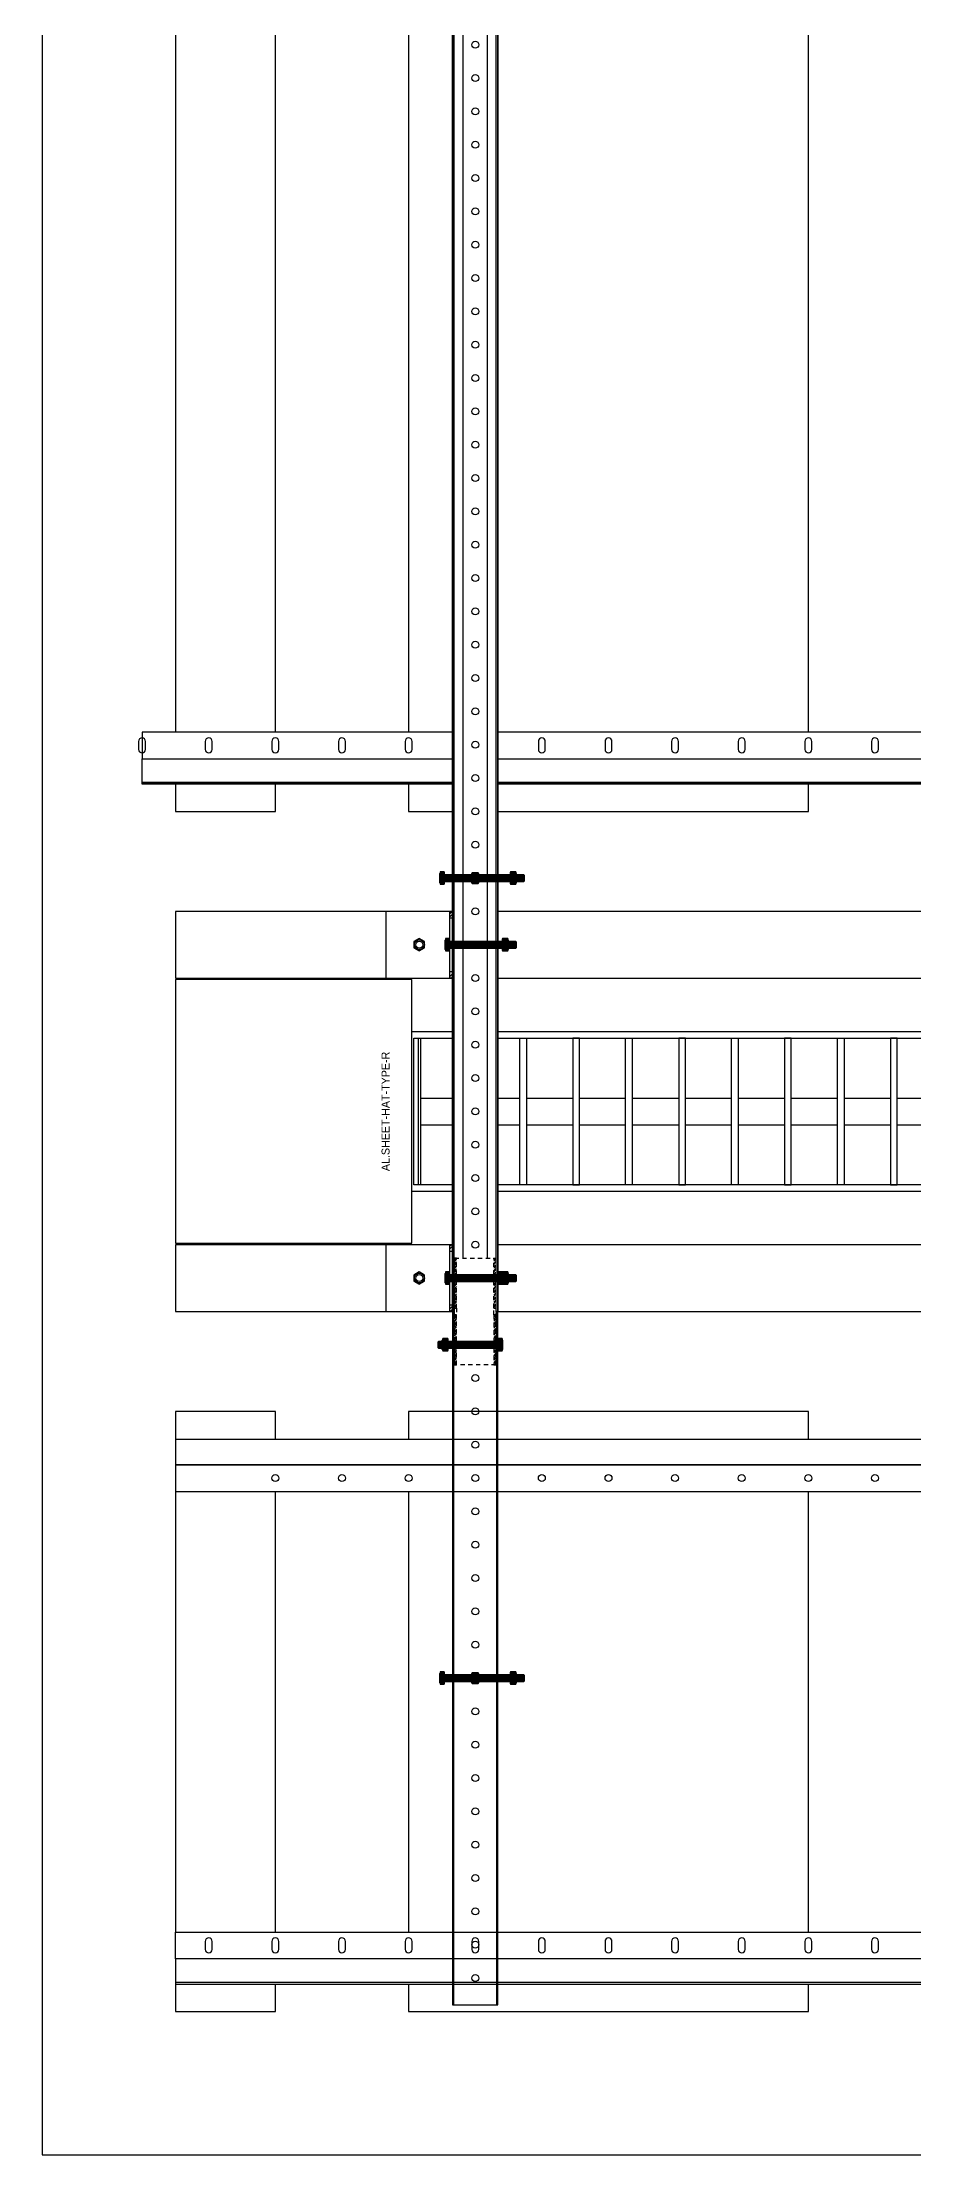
# Model space of a CAD drawing. Header units: millimetres. Extents: x -962357 to -591296, y -223672 to 59420.
# Drawn here: x -842405 to -841751, y -125669 to -124084 of the extents above; entities that cross this region are included whole.
import ezdxf
from ezdxf.enums import TextEntityAlignment as Align

# ---------------------------------------------------------------- set-up
doc = ezdxf.new("R2010")
doc.units = ezdxf.units.MM
doc.linetypes.add('TA_HL_000.90000', pattern=[5.85, 3.195, -2.655])
for name, color, linetype in [('000 - H A T C H', 8, 'Continuous'), ('000 - WIPEOUT', 250, 'Continuous'), ('001 - ASCESSORIES', 251, 'Continuous'), ('A04_TUBE SERIES', 2, 'Continuous'), ('A11_ALU.SOLID SHEET', 2, 'Continuous')]:
    doc.layers.add(name, color=color, linetype=linetype)
pattern_1 = [(135, (45431.8018, -77824.1695), (-1.325825215, -1.325825215), []), (135, (45431.8018, -77823.2856), (-1.325825215, -1.325825215), [])]
pattern_2 = [(110, (-0.5, 0), (-0.939693, -0.34202), []), (110, (-0.2012, 0.6409), (-0.939693, -0.34202), [1.25, -0.25, 0, -0.25])]

# ---------------------------------------------------------------- blocks, each defined once
blk = doc.blocks.new('*U4621')
at = {"color": 1}
blk.add_wipeout([(600, -60), (-600, -60), (-600, 60), (600, 60)], dxfattribs=at).dxf.layer = '000 - WIPEOUT'
at = {"layer": '001 - ASCESSORIES', "color": 0}
blk.add_lwpolyline([(600, -60), (-600, -60), (-600, 60), (600, 60)], close=True, dxfattribs=at)
at = {"layer": '001 - ASCESSORIES'}
for points in [[(-593.5, -55), (-598.5, -55), (-598.5, 55), (-593.5, 55)], [(595, -55), (-595, -55), (-595, 55), (595, 55)], [(-558.8, -55), (-553.8, -55), (-553.8, 55), (-558.8, 55)], [(-514, -55), (-519, -55), (-519, 55), (-514, 55)], [(-479.3, -55), (-474.3, -55), (-474.3, 55), (-479.3, 55)], [(-434.6, -55), (-439.6, -55), (-439.6, 55), (-434.6, 55)], [(-399.8, -55), (-394.8, -55), (-394.8, 55), (-399.8, 55)], [(-355.1, -55), (-360.1, -55), (-360.1, 55), (-355.1, 55)], [(-320.4, -55), (-315.4, -55), (-315.4, 55), (-320.4, 55)], [(-275.6, -55), (-280.6, -55), (-280.6, 55), (-275.6, 55)], [(-240.9, -55), (-235.9, -55), (-235.9, 55), (-240.9, 55)], [(-196.2, -55), (-201.2, -55), (-201.2, 55), (-196.2, 55)], [(-161.4, -55), (-156.4, -55), (-156.4, 55), (-161.4, 55)], [(-116.7, -55), (-121.7, -55), (-121.7, 55), (-116.7, 55)], [(-82, -55), (-77, -55), (-77, 55), (-82, 55)], [(-37.2, -55), (-42.2, -55), (-42.2, 55), (-37.2, 55)], [(-2.5, -55), (2.5, -55), (2.5, 55), (-2.5, 55)], [(42.2, -55), (37.2, -55), (37.2, 55), (42.2, 55)], [(77, -55), (82, -55), (82, 55), (77, 55)], [(121.7, -55), (116.7, -55), (116.7, 55), (121.7, 55)], [(156.4, -55), (161.4, -55), (161.4, 55), (156.4, 55)], [(201.2, -55), (196.2, -55), (196.2, 55), (201.2, 55)], [(235.9, -55), (240.9, -55), (240.9, 55), (235.9, 55)], [(280.6, -55), (275.6, -55), (275.6, 55), (280.6, 55)], [(315.4, -55), (320.4, -55), (320.4, 55), (315.4, 55)], [(360.1, -55), (355.1, -55), (355.1, 55), (360.1, 55)], [(394.8, -55), (399.8, -55), (399.8, 55), (394.8, 55)], [(439.6, -55), (434.6, -55), (434.6, 55), (439.6, 55)], [(474.3, -55), (479.3, -55), (479.3, 55), (474.3, 55)], [(519, -55), (514, -55), (514, 55), (519, 55)], [(553.8, -55), (558.8, -55), (558.8, 55), (553.8, 55)], [(598.5, -55), (593.5, -55), (593.5, 55), (598.5, 55)]]:
    blk.add_lwpolyline(points, close=True, dxfattribs=at)
for points in [[(-593.5, 10), (-558.8, 10)], [(-553.8, 10), (-519, 10)], [(-514, 10), (-479.3, 10)], [(-474.3, 10), (-439.6, 10)], [(-434.6, 10), (-399.8, 10)], [(-394.8, 10), (-360.1, 10)], [(-355.1, 10), (-320.4, 10)], [(-315.4, 10), (-280.6, 10)], [(-275.6, 10), (-240.9, 10)], [(-235.9, 10), (-201.2, 10)], [(-196.2, 10), (-161.4, 10)], [(-156.4, 10), (-121.7, 10)], [(-116.7, 10), (-82, 10)], [(-77, 10), (-42.2, 10)], [(-37.2, 10), (-2.5, 10)], [(2.5, 10), (37.2, 10)], [(42.2, 10), (77, 10)], [(82, 10), (116.7, 10)], [(121.7, 10), (156.4, 10)], [(161.4, 10), (196.2, 10)], [(201.2, 10), (235.9, 10)], [(240.9, 10), (275.6, 10)], [(280.6, 10), (315.4, 10)], [(320.4, 10), (355.1, 10)], [(360.1, 10), (394.8, 10)], [(399.8, 10), (434.6, 10)], [(439.6, 10), (474.3, 10)], [(479.3, 10), (514, 10)], [(519, 10), (553.8, 10)], [(558.8, 10), (593.5, 10)], [(-593.5, -10), (-558.8, -10)], [(-553.8, -10), (-519, -10)], [(-514, -10), (-479.3, -10)], [(-474.3, -10), (-439.6, -10)], [(-434.6, -10), (-399.8, -10)], [(-394.8, -10), (-360.1, -10)], [(-355.1, -10), (-320.4, -10)], [(-315.4, -10), (-280.6, -10)], [(-275.6, -10), (-240.9, -10)], [(-235.9, -10), (-201.2, -10)], [(-196.2, -10), (-161.4, -10)], [(-156.4, -10), (-121.7, -10)], [(-116.7, -10), (-82, -10)], [(-77, -10), (-42.2, -10)], [(-37.2, -10), (-2.5, -10)], [(2.5, -10), (37.2, -10)], [(42.2, -10), (77, -10)], [(82, -10), (116.7, -10)], [(121.7, -10), (156.4, -10)], [(161.4, -10), (196.2, -10)], [(201.2, -10), (235.9, -10)], [(240.9, -10), (275.6, -10)], [(280.6, -10), (315.4, -10)], [(320.4, -10), (355.1, -10)], [(360.1, -10), (394.8, -10)], [(399.8, -10), (434.6, -10)], [(439.6, -10), (474.3, -10)], [(479.3, -10), (514, -10)], [(519, -10), (553.8, -10)], [(558.8, -10), (593.5, -10)]]:
    blk.add_lwpolyline(points, dxfattribs=at)
blk = doc.blocks.new('*U4876')
at = {"color": 3}
blk.add_wipeout([(-225, 7950), (225, 7950), (225, 7650), (-225, 7650)], dxfattribs=at).dxf.layer = '000 - WIPEOUT'
at = {"layer": 'A11_ALU.SOLID SHEET', "color": 0, "linetype": 'ByBlock'}
blk.add_lwpolyline([(-225, 7650), (225, 7650), (225, 7950), (-225, 7950)], close=True, dxfattribs=at)
blk = doc.blocks.new('*U4882')
at = {"layer": 'Defpoints'}
for p in [(0, 400), (0, 0)]:
    blk.add_point(p, dxfattribs=at)
blk.add_wipeout([(225, 250), (225, 325), (-225, 325), (-225, 250)]).dxf.layer = '000 - WIPEOUT'
at = {"layer": 'A11_ALU.SOLID SHEET', "color": 0}
blk.add_lwpolyline([(225, 250), (225, 325), (-225, 325), (-225, 250)], close=True, dxfattribs=at)
blk = doc.blocks.new('*U4890')
blk.add_attdef('EXTR.OVL-LENGTH_', (-25, -59.1), '', height=5)
blk.add_wipeout([(-25, 0), (25, 0), (25, 1575), (-25, 1575)]).dxf.layer = '000 - WIPEOUT'
blk.add_point((0, 0))
at = {"layer": 'A04_TUBE SERIES', "color": 0}
blk.add_lwpolyline([(-25, 0), (25, 0), (25, 1575), (-25, 1575)], close=True, dxfattribs=at)
blk = doc.blocks.new('*U4891')
blk.add_attdef('EXTR.OVL-LENGTH_', (-25, -59.1), '', height=5)
blk.add_wipeout([(-25, 0), (25, 0), (25, 1575), (-25, 1575)]).dxf.layer = '000 - WIPEOUT'
blk.add_point((0, 0))
at = {"layer": 'A04_TUBE SERIES', "color": 0}
blk.add_lwpolyline([(-25, 0), (25, 0), (25, 1575), (-25, 1575)], close=True, dxfattribs=at)
blk = doc.blocks.new('*U4893')
at = {"color": 3}
blk.add_wipeout([(-875, 350), (875, 350), (875, 50), (-875, 50)], dxfattribs=at).dxf.layer = '000 - WIPEOUT'
at = {"layer": 'A11_ALU.SOLID SHEET', "color": 0, "linetype": 'ByBlock'}
blk.add_lwpolyline([(-875, 50), (875, 50), (875, 350), (-875, 350)], close=True, dxfattribs=at)
blk = doc.blocks.new('*U4895')
blk.add_wipeout([(875, 250), (875, 325), (-875, 325), (-875, 250)]).dxf.layer = '000 - WIPEOUT'
at = {"layer": 'A11_ALU.SOLID SHEET', "color": 0}
blk.add_lwpolyline([(875, 250), (875, 325), (-875, 325), (-875, 250)], close=True, dxfattribs=at)
blk = doc.blocks.new('*U4914')
blk.add_wipeout([(-750, 0), (750, 0), (750, 39), (-750, 39)]).dxf.layer = '000 - WIPEOUT'
at = {"color": 2}
blk.add_lwpolyline([(-750, 39), (750, 39), (750, 37.8), (-750, 37.8)], close=True, dxfattribs=at)
at = {"color": 1}
blk.add_lwpolyline([(-750, 37.8), (750, 37.8), (750, 20), (-750, 20)], close=True, dxfattribs=at)
blk.add_lwpolyline([(-750, 0), (750, 0), (750, 20), (-750, 20)], close=True)
for points in [[(-697.4, 13, 1), (-702.6, 13), (-702.6, 7, 1), (-697.4, 7)], [(-647.4, 13, 1), (-652.6, 13), (-652.6, 7, 1), (-647.4, 7)], [(-597.4, 13, 1), (-602.6, 13), (-602.6, 7, 1), (-597.4, 7)], [(-547.4, 13, 1), (-552.6, 13), (-552.6, 7, 1), (-547.4, 7)], [(-497.4, 13, 1), (-502.6, 13), (-502.6, 7, 1), (-497.4, 7)], [(-447.4, 13, 1), (-452.6, 13), (-452.6, 7, 1), (-447.4, 7)], [(-397.4, 13, 1), (-402.6, 13), (-402.6, 7, 1), (-397.4, 7)], [(-347.4, 13, 1), (-352.6, 13), (-352.6, 7, 1), (-347.4, 7)], [(-297.4, 13, 1), (-302.6, 13), (-302.6, 7, 1), (-297.4, 7)], [(-247.4, 13, 1), (-252.6, 13), (-252.6, 7, 1), (-247.4, 7)], [(-197.4, 13, 1), (-202.6, 13), (-202.6, 7, 1), (-197.4, 7)], [(-147.4, 13, 1), (-152.6, 13), (-152.6, 7, 1), (-147.4, 7)], [(-97.4, 13, 1), (-102.6, 13), (-102.6, 7, 1), (-97.4, 7)], [(-47.4, 13, 1), (-52.6, 13), (-52.6, 7, 1), (-47.4, 7)], [(2.6, 13, 1), (-2.6, 13), (-2.6, 7, 1), (2.6, 7)], [(52.6, 13, 1), (47.4, 13), (47.4, 7, 1), (52.6, 7)], [(102.6, 13, 1), (97.4, 13), (97.4, 7, 1), (102.6, 7)], [(152.6, 13, 1), (147.4, 13), (147.4, 7, 1), (152.6, 7)], [(202.6, 13, 1), (197.4, 13), (197.4, 7, 1), (202.6, 7)], [(252.6, 13, 1), (247.4, 13), (247.4, 7, 1), (252.6, 7)], [(302.6, 13, 1), (297.4, 13), (297.4, 7, 1), (302.6, 7)], [(352.6, 13, 1), (347.4, 13), (347.4, 7, 1), (352.6, 7)], [(402.6, 13, 1), (397.4, 13), (397.4, 7, 1), (402.6, 7)], [(452.6, 13, 1), (447.4, 13), (447.4, 7, 1), (452.6, 7)], [(502.6, 13, 1), (497.4, 13), (497.4, 7, 1), (502.6, 7)], [(552.6, 13, 1), (547.4, 13), (547.4, 7, 1), (552.6, 7)], [(602.6, 13, 1), (597.4, 13), (597.4, 7, 1), (602.6, 7)], [(652.6, 13, 1), (647.4, 13), (647.4, 7, 1), (652.6, 7)], [(702.6, 13, 1), (697.4, 13), (697.4, 7, 1), (702.6, 7)], [(752.6, 13, 1), (747.4, 13), (747.4, 7, 1), (752.6, 7)]]:
    blk.add_lwpolyline(points, format="xyb", close=True, dxfattribs=at)
blk = doc.blocks.new('*U4940')
at = {"linetype": 'ByBlock'}
blk.add_wipeout([(8100, 0), (7200, 0), (7200, 39), (8100, 39)], dxfattribs=at).dxf.layer = '001 - ASCESSORIES'
at = {"color": 1, "linetype": 'ByBlock'}
blk.add_lwpolyline([(7200, 20), (8100, 20), (8100, 39), (7200, 39)], close=True, dxfattribs=at)
for points in [[(7577.6, 7), (7577.6, 13, 1), (7572.4, 13), (7572.4, 7, 1)], [(7627.6, 7), (7627.6, 13, 1), (7622.4, 13), (7622.4, 7, 1)], [(7677.6, 7), (7677.6, 13, 1), (7672.4, 13), (7672.4, 7, 1)], [(7727.6, 7), (7727.6, 13, 1), (7722.4, 13), (7722.4, 7, 1)], [(7777.6, 7), (7777.6, 13, 1), (7772.4, 13), (7772.4, 7, 1)], [(7827.6, 7), (7827.6, 13, 1), (7822.4, 13), (7822.4, 7, 1)], [(7877.6, 7), (7877.6, 13, 1), (7872.4, 13), (7872.4, 7, 1)], [(7927.6, 7), (7927.6, 13, 1), (7922.4, 13), (7922.4, 7, 1)], [(7977.6, 7), (7977.6, 13, 1), (7972.4, 13), (7972.4, 7, 1)], [(8027.6, 7), (8027.6, 13, 1), (8022.4, 13), (8022.4, 7, 1)], [(8077.6, 7), (8077.6, 13, 1), (8072.4, 13), (8072.4, 7, 1)]]:
    blk.add_lwpolyline(points, format="xyb", close=True, dxfattribs=at)
at = {"layer": '001 - ASCESSORIES'}
blk.add_lwpolyline([(7200, 37.8), (8100, 37.8), (8100, 39), (7200, 39)], close=True, dxfattribs=at)
at = {"layer": '001 - ASCESSORIES', "color": 1, "linetype": 'ByBlock'}
blk.add_lwpolyline([(8100, 0), (7200, 0), (7200, 20), (8100, 20)], close=True, dxfattribs=at)
blk = doc.blocks.new('*U4941')
at = {"linetype": 'ByBlock'}
blk.add_wipeout([(7200, -39), (8125, -39), (8125, 0), (7200, 0)], dxfattribs=at).dxf.layer = '000 - WIPEOUT'
at = {"layer": '001 - ASCESSORIES', "color": 1, "linetype": 'ByBlock'}
blk.add_lwpolyline([(8125, 0), (7200, 0), (7200, -20), (8125, -20)], close=True, dxfattribs=at)
at = {"layer": '001 - ASCESSORIES', "linetype": 'ByBlock'}
blk.add_lwpolyline([(8125, -20), (7200, -20), (7200, -39), (8125, -39)], close=True, dxfattribs=at)
for centre in [(7600, -10), (7650, -10), (7700, -10), (7750, -10), (7800, -10), (7850, -10), (7900, -10), (7950, -10), (8000, -10), (8050, -10)]:
    blk.add_circle(centre, 2.6, dxfattribs=at)
blk = doc.blocks.new('000 - ASSCESSORIES_FAMELINE_GALV.BRACKET_FITTING_U-PROFILE_CC-01_TOP_VIEW')
at = {"color": 6}
blk.add_wipeout([(1500, -17), (-1500, -17), (-1500, 17), (1500, 17)], dxfattribs=at).dxf.layer = '000 - WIPEOUT'
at = {"layer": '001 - ASCESSORIES', "color": 0, "linetype": 'ByBlock'}
for p, q in [((1500, 15.8), (-1500, 15.8)), ((1500, -15.8), (-1500, -15.8))]:
    blk.add_line(p, q, dxfattribs=at)
at = {"layer": '001 - ASCESSORIES', "color": 1}
blk.add_lwpolyline([(1500, 17), (1500, -17), (-1500, -17), (-1500, 17)], close=True, dxfattribs=at)
at = {"layer": '001 - ASCESSORIES', "color": 0, "linetype": 'ByBlock'}
for points in [[(-1500, 17), (-1500, 9), (1500, 9), (1500, 17)], [(-1500, -9), (-1500, -17), (1500, -17), (1500, -9)]]:
    blk.add_lwpolyline(points, close=True, dxfattribs=at)
at = {"layer": '001 - ASCESSORIES', "color": 1, "linetype": 'Continuous'}
for centre in [(550, 0), (575, 0), (600, 0), (625, 0), (650, 0), (675, 0), (700, 0), (725, 0), (750, 0), (775, 0), (800, 0), (825, 0), (850, 0), (875, 0), (900, 0), (925, 0), (950, 0), (975, 0), (1000, 0), (1025, 0), (1050, 0), (1075, 0), (1100, 0), (1125, 0), (1150, 0), (1175, 0), (1200, 0), (1225, 0), (1250, 0), (1275, 0), (1300, 0), (1325, 0), (1350, 0), (1375, 0), (1400, 0), (1425, 0), (1450, 0), (1475, 0), (1500, 0)]:
    blk.add_circle(centre, 2.6, dxfattribs=at)
blk = doc.blocks.new('000 - ASSCESSORIES_FAMELINE_GALV._SPICE-FOR_CC-01_TOP_VIEW')
blk.add_wipeout([(-40, 15.5), (40, 15.5), (40, -15.5), (-40, -15.5)]).dxf.layer = '000 - WIPEOUT'
at = {"layer": '000 - H A T C H'}
h = blk.add_hatch(dxfattribs=at)
h.set_pattern_fill('ANSI32', color=8, scale=5, angle=90)
h.set_pattern_definition(pattern_1)
h.paths.add_polyline_path([(-27.5, 14), (-27.5, 15.5), (-40, 15.5), (-40, 14)])
h.paths.add_polyline_path([(-2.5, 14), (-2.5, 15.5), (-22.5, 15.5), (-22.5, 14)])
h.paths.add_polyline_path([(27.5, 15.5), (27.5, 14), (40, 14), (40, 15.5)])
h.paths.add_polyline_path([(22.5, 14), (22.5, 15.5), (2.5, 15.5), (2.5, 14)])
h = blk.add_hatch(dxfattribs=at)
h.set_pattern_fill('ANSI32', color=8, scale=5, angle=90)
h.set_pattern_definition(pattern_1)
h.paths.add_polyline_path([(-27.5, -15.5), (-27.5, -14), (-40, -14), (-40, -15.5)])
h.paths.add_polyline_path([(-2.5, -15.5), (-2.5, -14), (-22.5, -14), (-22.5, -15.5)])
h.paths.add_polyline_path([(27.5, -14), (27.5, -15.5), (40, -15.5), (40, -14)])
h.paths.add_polyline_path([(22.5, -15.5), (22.5, -14), (2.5, -14), (2.5, -15.5)])
at = {"layer": '001 - ASCESSORIES', "color": 0, "linetype": 'ByBlock'}
for points in [[(-40, 15.5), (40, 15.5), (40, -15.5), (-40, -15.5)], [(-27.5, 14), (-27.5, 15.5), (-40, 15.5), (-40, 14)], [(-27.5, 15.5), (-22.5, 15.5), (-22.5, 14), (-27.5, 14)], [(-2.5, 14), (-2.5, 15.5), (-22.5, 15.5), (-22.5, 14)], [(-2.5, 15.5), (2.5, 15.5), (2.5, 14), (-2.5, 14)], [(22.5, 14), (22.5, 15.5), (2.5, 15.5), (2.5, 14)], [(22.5, 15.5), (27.5, 15.5), (27.5, 14), (22.5, 14)], [(27.5, 15.5), (27.5, 14), (40, 14), (40, 15.5)], [(-27.5, -15.5), (-27.5, -14), (-40, -14), (-40, -15.5)], [(-27.5, -14), (-22.5, -14), (-22.5, -15.5), (-27.5, -15.5)], [(-2.5, -15.5), (-2.5, -14), (-22.5, -14), (-22.5, -15.5)], [(-2.5, -14), (2.5, -14), (2.5, -15.5), (-2.5, -15.5)], [(2.5, -14), (22.5, -14), (22.5, -15.5), (2.5, -15.5)], [(22.5, -14), (27.5, -14), (27.5, -15.5), (22.5, -15.5)], [(27.5, -14), (40, -14), (40, -15.5), (27.5, -15.5)]]:
    blk.add_lwpolyline(points, close=True, dxfattribs=at)
blk = doc.blocks.new('*U4733')
at = {"layer": '001 - ASCESSORIES', "color": 0, "linetype": 'ByBlock', "rotation": 90}
blk.add_blockref('000 - ASSCESSORIES_FAMELINE_GALV._SPICE-FOR_CC-01_TOP_VIEW', (0, 0), dxfattribs=at)
blk = doc.blocks.new('*U4662')
at = {"color": 1}
for p, q in [((-3.5, 4.5), (3.5, 4.5)), ((-3.5, 0), (3.5, 0))]:
    blk.add_line(p, q, dxfattribs=at)
at = {"color": 0}
for points in [[(-2.3, 4.2, 0.249893), (-4.6, 4.2), (-4.6, 0.3, 0.249893), (-2.3, 0.3)], [(2.3, 4.2, 0.062422), (0, 4.5, 0.062422), (-2.3, 4.2), (-2.3, 0.3, 0.061692), (0, 0, 0.061692), (2.3, 0.3)], [(4.6, 4.2, 0.249893), (2.3, 4.2), (2.3, 0.3, 0.249893), (4.6, 0.3)]]:
    blk.add_lwpolyline(points, format="xyb", close=True, dxfattribs=at)
blk = doc.blocks.new('*U4707')
at = {"layer": '000 - H A T C H'}
h = blk.add_hatch(color=250, dxfattribs=at)
h.dxf.hatch_style = 1
edge = h.paths.add_edge_path()
edge.add_line((0.3, 4.6), (4.2, 4.6))
edge.add_arc((2, 3.5), 2.45, 0, 28.0609, ccw=False)
edge.add_line((4.5, 3.5), (4.5, 0))
edge.add_arc((-4.9, 0), 9.36, -0.0239, 0.0239, ccw=False)
edge.add_line((4.5, 0), (4.5, 0))
edge.add_arc((-4.9, 0), 9.36, -0.0239, 0.0239, ccw=False)
edge.add_line((4.5, 0), (4.5, -3.5))
edge.add_arc((2, -3.5), 2.45, -28.0609, 0, ccw=False)
edge.add_line((4.2, -4.6), (0.3, -4.6))
edge.add_arc((2.5, -3.5), 2.45, 180, 208.0609, ccw=False)
edge.add_line((0, -3.5), (0, 3.5))
edge.add_arc((2.5, 3.5), 2.45, 151.9391, 180, ccw=False)
at = {"layer": '001 - ASCESSORIES', "color": 0, "rotation": 270}
blk.add_blockref('*U4662', (0, 0), dxfattribs=at)
blk = doc.blocks.new('*U4682')
at = {"color": 1}
for p, q in [((-3.5, 3.5), (3.5, 3.5)), ((-3.5, 0), (3.5, 0))]:
    blk.add_line(p, q, dxfattribs=at)
at = {"color": 0}
for points in [[(-2.3, 3.2, 0.249855), (-4.6, 3.2), (-4.6, 0.3, 0.249855), (-2.3, 0.3)], [(2.3, 3.2, 0.062432), (0, 3.5, 0.062432), (-2.3, 3.2), (-2.3, 0.3, 0.061701), (0, 0, 0.061701), (2.3, 0.3)], [(4.6, 3.2, 0.249855), (2.3, 3.2), (2.3, 0.3, 0.249855), (4.6, 0.3)]]:
    blk.add_lwpolyline(points, format="xyb", close=True, dxfattribs=at)
blk = doc.blocks.new('*U4693')
at = {"layer": '000 - H A T C H'}
h = blk.add_hatch(dxfattribs=at)
h.set_pattern_fill('ANSI35', color=8, scale=4, angle=65)
h.set_pattern_definition(pattern_2)
h.paths.add_polyline_path([(0, -2.5), (44.5, -2.5), (44.5, 2.5), (0, 2.5)])
at = {"color": 8}
blk.add_line((44.5, -2.5), (44.5, 2.5), dxfattribs=at)
at = {"color": 1}
blk.add_lwpolyline([(44.5, 2.5), (0, 2.5), (0, -2.5), (44.5, -2.5), (45, -2), (45, 2)], close=True, dxfattribs=at)
blk = doc.blocks.new('*U4734')
at = {"layer": '000 - H A T C H'}
h = blk.add_hatch(color=250, dxfattribs=at)
h.dxf.hatch_style = 1
edge = h.paths.add_edge_path()
edge.add_line((-0.3, -4.6), (-3.2, -4.6))
edge.add_arc((-1, -3.5), 2.45, 180, 208.0569, ccw=False)
edge.add_line((-3.5, -3.5), (-3.5, 0))
edge.add_arc((5.9, 0), 9.36, 179.9761, 180.0239, ccw=False)
edge.add_line((-3.5, 0), (-3.5, 0))
edge.add_arc((5.9, 0), 9.36, 179.9761, 180.0239, ccw=False)
edge.add_line((-3.5, 0), (-3.5, 3.5))
edge.add_arc((-1, 3.5), 2.45, 151.9431, 180, ccw=False)
edge.add_line((-3.2, 4.6), (-0.3, 4.6))
edge.add_arc((-2.5, 3.5), 2.45, 360, 388.0569, ccw=False)
edge.add_line((0, 3.5), (0, -3.5))
edge.add_arc((-2.5, -3.5), 2.45, 331.9431, 360, ccw=False)
blk.add_blockref('*U4693', (0, 0))
at = {"layer": '001 - ASCESSORIES', "rotation": 90}
blk.add_blockref('*U4682', (0, 0), dxfattribs=at)
blk = doc.blocks.new('*U4735')
at = {"layer": '001 - ASCESSORIES', "rotation": 270}
for name, p in [('*U4734', (0, 0)), ('*U4707', (0, -37.2))]:
    blk.add_blockref(name, p, dxfattribs=at)
blk = doc.blocks.new('*U4907')
at = {"layer": '001 - ASCESSORIES'}
blk.add_lwpolyline([(2020, 17), (1500, 17), (1500, -17), (2020, -17)], close=True, dxfattribs=at)
at = {"layer": '001 - ASCESSORIES', "color": 0}
blk.add_lwpolyline([(2020, 16.2), (1500, 16.2), (1500, -16.2), (2020, -16.2)], close=True, dxfattribs=at)
at = {"layer": '001 - ASCESSORIES'}
for centre in [(1525, 0), (1575, 0), (1600, 0), (1625, 0), (1650, 0), (1675, 0), (1700, 0), (1725, 0), (1750, 0), (1775, 0), (1800, 0), (1825, 0), (1850, 0), (1875, 0), (1900, 0), (1925, 0), (1950, 0), (1975, 0), (2000, 0)]:
    blk.add_circle(centre, 2.6, dxfattribs=at)
at = {"layer": '001 - ASCESSORIES', "color": 0, "linetype": 'ByBlock'}
blk.add_blockref('000 - ASSCESSORIES_FAMELINE_GALV.BRACKET_FITTING_U-PROFILE_CC-01_TOP_VIEW', (0, 0), dxfattribs=at)
at = {"layer": '001 - ASCESSORIES', "linetype": 'TA_HL_000.90000', "rotation": 90}
blk.add_blockref('*U4733', (1500, 0), dxfattribs=at)
at = {"layer": '001 - ASCESSORIES'}
blk.add_circle((1550, 0), 2.6, dxfattribs=at)
for p in [(1475, 17), (1525, 17)]:
    blk.add_blockref('*U4735', p)
blk = doc.blocks.new('*U4663')
at = {"layer": '001 - ASCESSORIES', "color": 0}
blk.add_lwpolyline([(4.6, 0), (2.3, 4), (-2.3, 4), (-4.6, 0), (-2.3, -4), (2.3, -4)], close=True, dxfattribs=at)
at = {"layer": '001 - ASCESSORIES', "color": 8}
blk.add_circle((0, 0), 3.85, dxfattribs=at)
at = {"layer": '001 - ASCESSORIES', "color": 0}
blk.add_circle((0, 0), 2.6, dxfattribs=at)
blk = doc.blocks.new('*U4664')
at = {"layer": '000 - H A T C H'}
h = blk.add_hatch(color=250, dxfattribs=at)
h.dxf.hatch_style = 1
h.paths.add_polyline_path([(4, -2.3), (4, 2.3), (0, 4.6), (-4, 2.3), (-4, -2.3), (0, -4.6)])
h.paths.add_polyline_path([(0, -2.6, -1), (0, 2.6, -1)], flags=16)
at = {"layer": '001 - ASCESSORIES', "color": 0, "rotation": 270}
blk.add_blockref('*U4663', (0, 0), dxfattribs=at)
blk = doc.blocks.new('*U4696')
at = {"layer": '000 - H A T C H'}
h = blk.add_hatch(dxfattribs=at)
h.set_pattern_fill('ANSI35', color=8, scale=4, angle=65)
h.set_pattern_definition(pattern_2)
h.paths.add_polyline_path([(0, -2.5), (59.5, -2.5), (59.5, 2.5), (0, 2.5)])
at = {"color": 8}
blk.add_line((59.5, -2.5), (59.5, 2.5), dxfattribs=at)
at = {"color": 1}
blk.add_lwpolyline([(59.5, 2.5), (0, 2.5), (0, -2.5), (59.5, -2.5), (60, -2), (60, 2)], close=True, dxfattribs=at)
blk = doc.blocks.new('*U4748')
at = {"layer": '000 - H A T C H'}
h = blk.add_hatch(color=250, dxfattribs=at)
h.dxf.hatch_style = 1
edge = h.paths.add_edge_path()
edge.add_line((-0.3, -4.6), (-3.2, -4.6))
edge.add_arc((-1, -3.5), 2.45, 180, 208.0569, ccw=False)
edge.add_line((-3.5, -3.5), (-3.5, 0))
edge.add_arc((5.9, 0), 9.36, 179.9761, 180.0239, ccw=False)
edge.add_line((-3.5, 0), (-3.5, 0))
edge.add_arc((5.9, 0), 9.36, 179.9761, 180.0239, ccw=False)
edge.add_line((-3.5, 0), (-3.5, 3.5))
edge.add_arc((-1, 3.5), 2.45, 151.9431, 180, ccw=False)
edge.add_line((-3.2, 4.6), (-0.3, 4.6))
edge.add_arc((-2.5, 3.5), 2.45, 360, 388.0569, ccw=False)
edge.add_line((0, 3.5), (0, -3.5))
edge.add_arc((-2.5, -3.5), 2.45, 331.9431, 360, ccw=False)
blk.add_blockref('*U4696', (0, 0))
at = {"layer": '001 - ASCESSORIES', "rotation": 90}
blk.add_blockref('*U4682', (0, 0), dxfattribs=at)
blk = doc.blocks.new('*U4821')
at = {"layer": '001 - ASCESSORIES'}
blk.add_blockref('*U4748', (-23, 0), dxfattribs=at)
at = {"layer": '001 - ASCESSORIES', "color": 2}
for rotation in [90, 90, 270, 270]:
    blk.add_blockref('*U4664', (0, 0), dxfattribs=dict(at, rotation=rotation))
at = {"layer": '001 - ASCESSORIES', "color": 1}
blk.add_blockref('*U4707', (26.2, 0), dxfattribs=at)
blk = doc.blocks.new('000 - ASSCESSORIES_FAMELINE_AL.EXTR._L-PROFILE_50x68mm._non-code_TOP_VIEW')
blk.add_wipeout([(-50, -25), (0, -25), (0, 25), (-50, 25)]).dxf.layer = '000 - WIPEOUT'
at = {"layer": '000 - H A T C H'}
h = blk.add_hatch(dxfattribs=at)
h.set_pattern_fill('ANSI32', color=8, scale=0.5)
h.set_pattern_definition([(45, (-14193.569, 11847.092), (-3.367596, 3.367596), []), (45, (-14191.324, 11847.092), (-3.367596, 3.367596), [])])
h.paths.add_polyline_path([(-2, 20), (0, 20), (0, 25), (-2, 25)])
h.paths.add_polyline_path([(0, -20), (-2, -20), (-2, -25), (0, -25)])
at = {"layer": '001 - ASCESSORIES', "color": 0}
for p, q in [((0, 20), (-2, 20)), ((-2, -20), (0, -20))]:
    blk.add_line(p, q, dxfattribs=at)
at = {"layer": '001 - ASCESSORIES', "color": 1}
blk.add_line((-2, -20), (-2, 20), dxfattribs=at)
at = {"layer": '001 - ASCESSORIES'}
blk.add_lwpolyline([(-50, -25), (0, -25), (0, 25), (-50, 25)], close=True, dxfattribs=at)
at = {"layer": '001 - ASCESSORIES', "color": 0}
for points in [[(-2, 25), (0, 25), (0, 20), (-2, 20)], [(-2, -20), (0, -20), (0, -25), (-2, -25)]]:
    blk.add_lwpolyline(points, close=True, dxfattribs=at)
at = {"layer": '001 - ASCESSORIES', "color": 1}
blk.add_circle((-25, 0), 2.6, dxfattribs=at)
blk = doc.blocks.new('*U4738')
at = {"layer": '001 - ASCESSORIES', "color": 0}
blk.add_blockref('000 - ASSCESSORIES_FAMELINE_AL.EXTR._L-PROFILE_50x68mm._non-code_TOP_VIEW', (0, 0), dxfattribs=at)
blk = doc.blocks.new('*U4683')
blk.add_circle((0, 0), 3.66)
at = {"layer": '001 - ASCESSORIES', "color": 0}
blk.add_lwpolyline([(4.6, 0), (2.3, 4), (-2.3, 4), (-4.6, 0), (-2.3, -4), (2.3, -4)], close=True, dxfattribs=at)
at = {"layer": '001 - ASCESSORIES', "color": 8}
blk.add_circle((0, 0), 3.85, dxfattribs=at)
blk = doc.blocks.new('*U4715')
at = {"layer": '001 - ASCESSORIES', "rotation": 90}
blk.add_blockref('*U4683', (0, 0), dxfattribs=at)
blk = doc.blocks.new('*U4751')
at = {"layer": '001 - ASCESSORIES'}
blk.add_blockref('*U4715', (0, 0), dxfattribs=at)
blk = doc.blocks.new('*U4694')
at = {"layer": '000 - H A T C H'}
h = blk.add_hatch(dxfattribs=at)
h.set_pattern_fill('ANSI35', color=8, scale=4, angle=65)
h.set_pattern_definition(pattern_2)
h.paths.add_polyline_path([(0, -2.5), (49.5, -2.5), (49.5, 2.5), (0, 2.5)])
at = {"color": 8}
blk.add_line((49.5, -2.5), (49.5, 2.5), dxfattribs=at)
at = {"color": 1}
blk.add_lwpolyline([(49.5, 2.5), (0, 2.5), (0, -2.5), (49.5, -2.5), (50, -2), (50, 2)], close=True, dxfattribs=at)
blk = doc.blocks.new('*U4746')
at = {"layer": '000 - H A T C H'}
h = blk.add_hatch(color=250, dxfattribs=at)
h.dxf.hatch_style = 1
edge = h.paths.add_edge_path()
edge.add_line((-0.3, -4.6), (-3.2, -4.6))
edge.add_arc((-1, -3.5), 2.45, 180, 208.0569, ccw=False)
edge.add_line((-3.5, -3.5), (-3.5, 0))
edge.add_arc((5.9, 0), 9.36, 179.9761, 180.0239, ccw=False)
edge.add_line((-3.5, 0), (-3.5, 0))
edge.add_arc((5.9, 0), 9.36, 179.9761, 180.0239, ccw=False)
edge.add_line((-3.5, 0), (-3.5, 3.5))
edge.add_arc((-1, 3.5), 2.45, 151.9431, 180, ccw=False)
edge.add_line((-3.2, 4.6), (-0.3, 4.6))
edge.add_arc((-2.5, 3.5), 2.45, 360, 388.0569, ccw=False)
edge.add_line((0, 3.5), (0, -3.5))
edge.add_arc((-2.5, -3.5), 2.45, 331.9431, 360, ccw=False)
blk.add_blockref('*U4694', (0, 0))
at = {"layer": '001 - ASCESSORIES', "rotation": 90}
blk.add_blockref('*U4682', (0, 0), dxfattribs=at)
blk = doc.blocks.new('*U4752')
at = {"layer": '001 - ASCESSORIES'}
for name, p in [('*U4746', (0, 0)), ('*U4707', (39.2, 0))]:
    blk.add_blockref(name, p, dxfattribs=at)
blk = doc.blocks.new('*U4794')
at = {"color": 2}
blk.add_blockref('*U4738', (0, 0), dxfattribs=at)
for name, p in [('*U4751', (-25, 0)), ('*U4752', (-2, 0))]:
    blk.add_blockref(name, p)
blk = doc.blocks.new('*U4953')
at = {"layer": 'A11_ALU.SOLID SHEET', "color": 0}
blk.add_lwpolyline([(177.5, -98.8), (177.5, 98.8), (0, 98.8), (0, -98.8)], close=True, dxfattribs=at)
at = {"layer": 'Defpoints', "color": 250}
blk.add_point((0, 0), dxfattribs=at)
blk.add_text('AL.SHEET-HAT-TYPE-R', height=6, rotation=270, dxfattribs=at).set_placement((15, 0), align=Align.BOTTOM_CENTER)
blk = doc.blocks.new('*U4956')
blk.add_lwpolyline([(-90014.2, 5618), (-90014.2, 4315), (-97724.9, 4315), (-97724.9, 548), (-81222.6, 548), (-81222.6, 5618)], close=True)
blk.add_blockref('*U4621', (-96847.5, 1330.5))
at = {"layer": 'A04_TUBE SERIES', "color": 0, "linetype": 'ByBlock'}
for name, p, rotation in [('*U4890', (-96050, 1455.5), 90), ('*U4891', (-96050, 1205.5), 89.99999999997306)]:
    blk.add_blockref(name, p, dxfattribs=dict(at, rotation=rotation))
at = {"layer": 'A11_ALU.SOLID SHEET', "color": 0, "linetype": 'ByBlock', "rotation": 90}
for name, p in [('*U4893', (-97100, 2430.5)), ('*U4876', (-89500, 880.5))]:
    blk.add_blockref(name, p, dxfattribs=at)
at = {"layer": 'A11_ALU.SOLID SHEET', "color": 0, "linetype": 'ByBlock'}
for name, p, rotation in [('*U4895', (-97300, 2430.5), 90), ('*U4882', (-97300, 880.5), 90.00000000000011)]:
    blk.add_blockref(name, p, dxfattribs=dict(at, rotation=rotation))
at = {"layer": '001 - ASCESSORIES', "linetype": 'ByBlock', "rotation": 180}
for name, p in [('*U4914', (-96900, 1615)), ('*U4941', (-89500, 1045.5)), ('*U4940', (-89525, 715))]:
    blk.add_blockref(name, p, dxfattribs=at)
at = {"layer": '001 - ASCESSORIES', "linetype": 'ByBlock', "rotation": 270}
blk.add_blockref('*U4907', (-97400, 2680.5), dxfattribs=at)
at = {"layer": '001 - ASCESSORIES', "linetype": 'ByBlock'}
for name, p in [('*U4821', (-97400, 1505.5)), ('*U4794', (-97417, 1455.5)), ('*U4794', (-97417, 1205.5)), ('*U4821', (-97400, 905.5))]:
    blk.add_blockref(name, p, dxfattribs=at)
at = {"layer": 'A11_ALU.SOLID SHEET', "color": 1, "rotation": 180}
blk.add_blockref('*U4953', (-97447.5, 1330.5), dxfattribs=at)

msp = doc.modelspace()

# ---------------------------------------------------------------- block references
msp.add_blockref('*U4956', (-744680, -126216.8))

# ---------------------------------------------------------------- next in the draw order: block references
msp.add_blockref('*U4956', (-744680, -126216.8))

doc.saveas('drawing.dxf')
